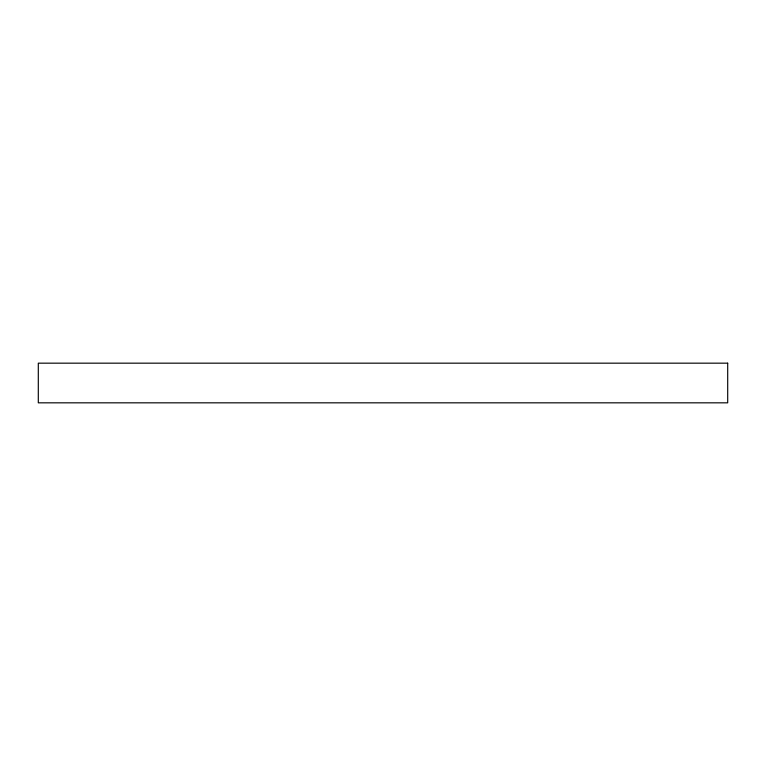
<?xml version="1.0" encoding="UTF-8"?>
<svg xmlns="http://www.w3.org/2000/svg" width="766" height="766" viewBox="0 0 766 766"><rect width="100%" height="100%" fill="white"/><g stroke="black" fill="none" stroke-linecap="round" stroke-linejoin="round"><path stroke-width="1.15" d="M727.7 363.17L38.3 363.17L38.3 402.83L727.7 402.83L727.7 363.17"/></g></svg>
